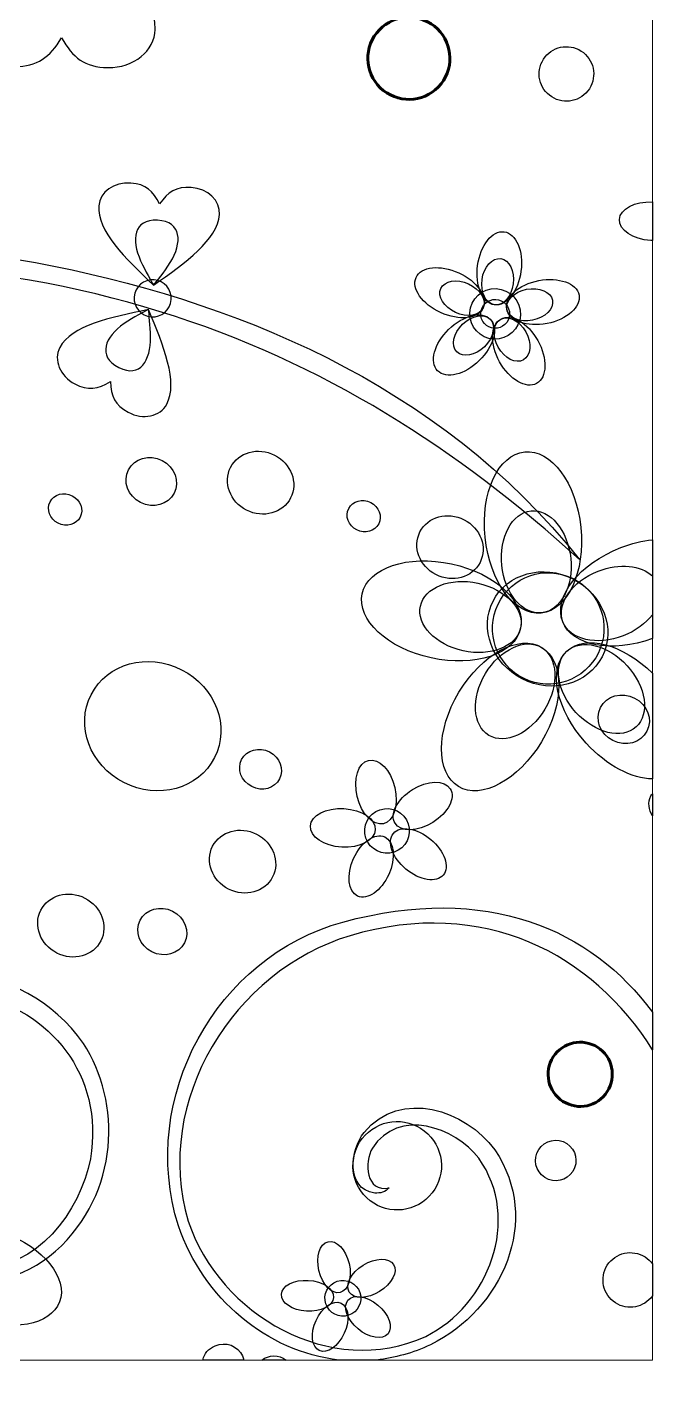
# Model space of a CAD drawing. Header units: millimetres. Extents: x -96 to 58, y -5 to 152.
# Drawn here: x 39.02 to 57.24, y -3.48 to 35.91 of the extents above; entities that cross this region are included whole.
import ezdxf

# ---------------------------------------------------------------- set-up
doc = ezdxf.new("R2010")
doc.units = ezdxf.units.MM
doc.header["$MEASUREMENT"] = 0
doc.layers.add('Capa 1', color=7, linetype='Continuous')

msp = doc.modelspace()

# ---------------------------------------------------------------- linework, layer by layer
at = {"layer": 'Capa 1', "color": 250, "lineweight": 9}
msp.add_open_spline([(-95.1806, 149.5), (-95.1806, 149.5), (57.2195, 149.5), (57.2195, 149.5), (57.2195, 149.5), (57.2195, 149.5), (57.2195, -2.9001), (57.2195, -2.9001), (57.2195, -2.9001), (57.2195, -2.9001), (-95.1806, -2.9001), (-95.1806, -2.9001), (-95.1806, -2.9001), (-95.1806, -2.9001), (-95.1806, 149.5), (-95.1806, 149.5)], degree=3, knots=[0, 0, 0, 0, 0.2, 0.2, 0.2, 0.2, 0.4, 0.4, 0.4, 0.4, 0.6, 0.6, 0.6, 0.6, 1, 1, 1, 1], dxfattribs=at)
at = {"layer": 'Capa 1'}
for points, knots in [([(57.2195, 42.4487), (48.8294, 54.3333), (37.9067, 58.4929), (29.6814, 54.7006), (29.6814, 54.7006), (17.486, 49.04), (26.0796, 29.9416), (38.0956, 37.4128), (38.0956, 37.4128), (41.5221, 39.543), (42.6433, 44.2145), (40.3228, 47.6426), (40.3228, 47.6426), (38.3702, 50.359), (34.4967, 51.257), (31.8534, 48.918), (31.8534, 48.918), (30.0645, 47.2414), (29.6565, 44.2641), (31.6845, 42.6156), (31.6845, 42.6156), (32.8994, 41.6862), (34.9947, 41.6376), (35.687, 43.2541), (35.687, 43.2541), (35.9304, 43.8787), (35.742, 45.0841), (34.8353, 44.9436), (34.8353, 44.9436), (34.6684, 44.909), (34.535, 44.8179), (34.4575, 44.6633), (34.4575, 44.6633), (35.095, 45.0143), (35.4254, 44.1353), (35.3032, 43.6439), (35.3032, 43.6439), (34.8951, 42.2258), (33.0634, 42.2859), (32.0831, 42.9999), (32.0831, 42.9999), (30.2624, 44.4141), (30.5174, 47.3559), (32.0771, 48.8106), (32.0771, 48.8106), (34.489, 50.9336), (38.3669, 50.0015), (40.1033, 47.5222), (40.1033, 47.5222), (42.2175, 44.3148), (41.0881, 39.6474), (37.9717, 37.5926), (37.9717, 37.5926), (30.8031, 33.0315), (22.9663, 40.4731), (24.7279, 47.7039), (24.7279, 47.7039), (25.4444, 50.8685), (27.8297, 53.2447), (30.7572, 54.5483), (30.7572, 54.5483), (39.4229, 57.7246), (49.5441, 53.1005), (57.2195, 41.3661), (57.2195, 41.3661), (57.2195, 41.3661), (57.2195, 42.4487), (57.2195, 42.4487)], [0, 0, 0, 0, 0.0555556, 0.0555556, 0.0555556, 0.0555556, 0.1111111, 0.1111111, 0.1111111, 0.1111111, 0.1666667, 0.1666667, 0.1666667, 0.1666667, 0.2222222, 0.2222222, 0.2222222, 0.2222222, 0.2777778, 0.2777778, 0.2777778, 0.2777778, 0.3333333, 0.3333333, 0.3333333, 0.3333333, 0.3888889, 0.3888889, 0.3888889, 0.3888889, 0.4444444, 0.4444444, 0.4444444, 0.4444444, 0.5, 0.5, 0.5, 0.5, 0.5555556, 0.5555556, 0.5555556, 0.5555556, 0.6111111, 0.6111111, 0.6111111, 0.6111111, 0.6666667, 0.6666667, 0.6666667, 0.6666667, 0.7222222, 0.7222222, 0.7222222, 0.7222222, 0.7777778, 0.7777778, 0.7777778, 0.7777778, 0.8333333, 0.8333333, 0.8333333, 0.8333333, 0.8888889, 0.8888889, 0.8888889, 0.8888889, 1, 1, 1, 1]), ([(40.0208, 35.5938), (39.6737, 35.0345), (39.33, 34.7569), (38.6497, 34.7652), (38.6497, 34.7652), (37.8989, 34.7745), (37.2957, 35.2866), (37.3028, 35.9085), (37.3028, 35.9085), (37.3173, 37.0357), (38.6915, 38.1458), (40.0661, 39.2562), (40.0661, 39.2562), (41.4124, 38.1126), (42.7592, 36.9686), (42.7449, 35.8418), (42.7449, 35.8418), (42.7376, 35.22), (42.1219, 34.7225), (41.3705, 34.7314), (41.3705, 34.7314), (40.6905, 34.7398), (40.3537, 35.026), (40.0208, 35.5938)], [0, 0, 0, 0, 0.1428571, 0.1428571, 0.1428571, 0.1428571, 0.2857143, 0.2857143, 0.2857143, 0.2857143, 0.4285714, 0.4285714, 0.4285714, 0.4285714, 0.5714286, 0.5714286, 0.5714286, 0.5714286, 0.7142857, 0.7142857, 0.7142857, 0.7142857, 1, 1, 1, 1]), ([(54.2885, 33.8774), (54.6576, 33.6401), (55.1493, 33.748), (55.3859, 34.1173), (55.3859, 34.1173), (55.6227, 34.4868), (55.515, 34.9784), (55.1458, 35.2148), (55.1458, 35.2148), (54.7765, 35.4521), (54.2844, 35.3447), (54.048, 34.975), (54.048, 34.975), (53.8114, 34.6055), (53.9189, 34.1138), (54.2885, 33.8774)], [0, 0, 0, 0, 0.2, 0.2, 0.2, 0.2, 0.4, 0.4, 0.4, 0.4, 0.6, 0.6, 0.6, 0.6, 1, 1, 1, 1]), ([(42.8747, 30.7608), (43.1214, 31.1087), (43.3542, 31.2747), (43.7938, 31.2424), (43.7938, 31.2424), (44.2786, 31.2067), (44.6484, 30.8517), (44.6192, 30.4499), (44.6192, 30.4499), (44.5658, 29.7219), (43.6329, 29.0584), (42.7011, 28.3944), (42.7011, 28.3944), (41.8756, 29.1876), (41.0503, 29.9797), (41.1039, 30.7077), (41.1039, 30.7077), (41.1331, 31.1099), (41.5506, 31.407), (42.0359, 31.3714), (42.0359, 31.3714), (42.4753, 31.3391), (42.6816, 31.141), (42.8747, 30.7608)], [0, 0, 0, 0, 0.1428571, 0.1428571, 0.1428571, 0.1428571, 0.2857143, 0.2857143, 0.2857143, 0.2857143, 0.4285714, 0.4285714, 0.4285714, 0.4285714, 0.5714286, 0.5714286, 0.5714286, 0.5714286, 0.7142857, 0.7142857, 0.7142857, 0.7142857, 1, 1, 1, 1]), ([(55.0973, 20.4067), (46.9024, 30.7625), (30.7263, 30.0616), (26.1309, 29.547), (26.1309, 29.547), (23.1851, 29.2169), (20.471, 28.4382), (18.1473, 27.8135), (18.1473, 27.8135), (2.3405, 23.5654), (-5.9219, 13.5834), (-4.5366, 3.9704), (-4.5366, 3.9704), (-4.0677, 0.7744), (-2.5122, -1.4898), (-0.4731, -2.9001), (-0.4731, -2.9001), (-0.4731, -2.9001), (0.9898, -2.9001), (0.9898, -2.9001), (0.9898, -2.9001), (0.9125, -2.8581), (0.8353, -2.816), (0.7588, -2.7714), (0.7588, -2.7714), (-2.0704, -1.1832), (-3.6683, 1.7801), (-4.0839, 4.958), (-4.0839, 4.958), (-4.7785, 16.0677), (6.1912, 25.641), (25.296, 28.4846), (25.296, 28.4846), (39.4515, 30.5916), (48.0559, 26.8015), (55.0973, 20.4067)], [0, 0, 0, 0, 0.1, 0.1, 0.1, 0.1, 0.2, 0.2, 0.2, 0.2, 0.3, 0.3, 0.3, 0.3, 0.4, 0.4, 0.4, 0.4, 0.5, 0.5, 0.5, 0.5, 0.6, 0.6, 0.6, 0.6, 0.7, 0.7, 0.7, 0.7, 0.8, 0.8, 0.8, 0.8, 1, 1, 1, 1]), ([(56.2611, 30.3128), (56.2426, 30.0029), (56.6512, 29.7267), (57.1732, 29.6961), (57.1732, 29.6961), (57.1732, 29.6961), (57.2195, 29.6941), (57.2195, 29.6941), (57.2195, 29.6941), (57.2195, 29.6941), (57.2195, 30.8192), (57.2195, 30.8192), (57.2195, 30.8192), (56.7067, 30.8438), (56.2789, 30.6189), (56.2611, 30.3128)], [0, 0, 0, 0, 0.2, 0.2, 0.2, 0.2, 0.4, 0.4, 0.4, 0.4, 0.6, 0.6, 0.6, 0.6, 1, 1, 1, 1]), ([(42.8146, 30.2882), (43.534, 30.2501), (43.5353, 29.6242), (43.1871, 29.0587), (43.1871, 29.0587), (43.0049, 28.7625), (42.7912, 28.5032), (42.7011, 28.3944), (42.7011, 28.3944), (42.6316, 28.5189), (42.4636, 28.7966), (42.3236, 29.1065), (42.3236, 29.1065), (42.0478, 29.7191), (42.111, 30.3251), (42.8146, 30.2882)], [0, 0, 0, 0, 0.2, 0.2, 0.2, 0.2, 0.4, 0.4, 0.4, 0.4, 0.6, 0.6, 0.6, 0.6, 1, 1, 1, 1]), ([(52.9078, 29.9495), (52.5592, 29.9963), (52.2123, 29.559), (52.133, 28.9719), (52.133, 28.9719), (52.0538, 28.3853), (52.2721, 27.8712), (52.6204, 27.8243), (52.6204, 27.8243), (52.9691, 27.7772), (53.3156, 28.2147), (53.3952, 28.8014), (53.3952, 28.8014), (53.4745, 29.3881), (53.2558, 29.9024), (52.9078, 29.9495)], [0, 0, 0, 0, 0.2, 0.2, 0.2, 0.2, 0.4, 0.4, 0.4, 0.4, 0.6, 0.6, 0.6, 0.6, 1, 1, 1, 1]), ([(52.8056, 29.1688), (52.5553, 29.203), (52.3113, 28.9296), (52.2615, 28.5587), (52.2615, 28.5587), (52.2113, 28.1878), (52.3737, 27.859), (52.6245, 27.8252), (52.6245, 27.8252), (52.8752, 27.7918), (53.119, 28.065), (53.1693, 28.4359), (53.1693, 28.4359), (53.2195, 28.8073), (53.0566, 29.1348), (52.8056, 29.1688)], [0, 0, 0, 0, 0.2, 0.2, 0.2, 0.2, 0.4, 0.4, 0.4, 0.4, 0.6, 0.6, 0.6, 0.6, 1, 1, 1, 1]), ([(50.3429, 28.6199), (50.1978, 28.3001), (50.5172, 27.8421), (51.0564, 27.5973), (51.0564, 27.5973), (51.5953, 27.353), (52.1505, 27.4145), (52.2956, 27.7342), (52.2956, 27.7342), (52.4411, 28.0544), (52.1216, 28.5124), (51.5824, 28.7567), (51.5824, 28.7567), (51.0431, 29.0015), (50.4882, 28.9405), (50.3429, 28.6199)], [0, 0, 0, 0, 0.2, 0.2, 0.2, 0.2, 0.4, 0.4, 0.4, 0.4, 0.6, 0.6, 0.6, 0.6, 1, 1, 1, 1]), ([(42.7144, 28.552), (43.0117, 28.5299), (43.2346, 28.2713), (43.2131, 27.9746), (43.2131, 27.9746), (43.1909, 27.6773), (42.9321, 27.454), (42.635, 27.4757), (42.635, 27.4757), (42.3382, 27.4979), (42.1153, 27.7562), (42.1367, 28.053), (42.1367, 28.053), (42.1588, 28.3505), (42.4175, 28.5733), (42.7144, 28.552)], [0, 0, 0, 0, 0.2, 0.2, 0.2, 0.2, 0.4, 0.4, 0.4, 0.4, 0.6, 0.6, 0.6, 0.6, 1, 1, 1, 1]), ([(51.0612, 28.2987), (50.9566, 28.068), (51.1482, 27.7559), (51.4891, 27.6014), (51.4891, 27.6014), (51.83, 27.4466), (52.1912, 27.5083), (52.2956, 27.7382), (52.2956, 27.7382), (52.4002, 27.969), (52.2083, 28.2811), (51.8677, 28.4359), (51.8677, 28.4359), (51.5267, 28.5906), (51.1654, 28.5289), (51.0612, 28.2987)], [0, 0, 0, 0, 0.2, 0.2, 0.2, 0.2, 0.4, 0.4, 0.4, 0.4, 0.6, 0.6, 0.6, 0.6, 1, 1, 1, 1]), ([(55.0842, 28.1089), (55.0175, 28.4541), (54.4916, 28.6426), (53.9103, 28.5298), (53.9103, 28.5298), (53.3292, 28.417), (52.9121, 28.0461), (52.9791, 27.7007), (52.9791, 27.7007), (53.0457, 27.3558), (53.5712, 27.167), (54.1527, 27.2797), (54.1527, 27.2797), (54.7341, 27.3925), (55.151, 27.764), (55.0842, 28.1089)], [0, 0, 0, 0, 0.2, 0.2, 0.2, 0.2, 0.4, 0.4, 0.4, 0.4, 0.6, 0.6, 0.6, 0.6, 1, 1, 1, 1]), ([(52.6748, 28.296), (52.2685, 28.3144), (51.9241, 27.9992), (51.9058, 27.5928), (51.9058, 27.5928), (51.8878, 27.1861), (52.2028, 26.8418), (52.6095, 26.8235), (52.6095, 26.8235), (53.0161, 26.8055), (53.3603, 27.1203), (53.3783, 27.527), (53.3783, 27.527), (53.3964, 27.9335), (53.0812, 28.2777), (52.6748, 28.296)], [0, 0, 0, 0, 0.2, 0.2, 0.2, 0.2, 0.4, 0.4, 0.4, 0.4, 0.6, 0.6, 0.6, 0.6, 1, 1, 1, 1]), ([(52.6608, 27.9799), (52.429, 27.9901), (52.2324, 27.8103), (52.2221, 27.5788), (52.2221, 27.5788), (52.2119, 27.3465), (52.3911, 27.1503), (52.6233, 27.14), (52.6233, 27.14), (52.8554, 27.1296), (53.0518, 27.3088), (53.0621, 27.5413), (53.0621, 27.5413), (53.0724, 27.7731), (52.8929, 27.9691), (52.6608, 27.9799)], [0, 0, 0, 0, 0.2, 0.2, 0.2, 0.2, 0.4, 0.4, 0.4, 0.4, 0.6, 0.6, 0.6, 0.6, 1, 1, 1, 1]), ([(54.3125, 27.9552), (54.264, 28.2038), (53.9269, 28.3475), (53.5597, 28.276), (53.5597, 28.276), (53.1924, 28.2046), (52.9336, 27.9457), (52.9813, 27.6975), (52.9813, 27.6975), (53.0291, 27.449), (53.3665, 27.3054), (53.7337, 27.3767), (53.7337, 27.3767), (54.102, 27.4481), (54.3605, 27.707), (54.3125, 27.9552)], [0, 0, 0, 0, 0.2, 0.2, 0.2, 0.2, 0.4, 0.4, 0.4, 0.4, 0.6, 0.6, 0.6, 0.6, 1, 1, 1, 1]), ([(41.4414, 25.5921), (41.0756, 25.3728), (40.7954, 25.3149), (40.4061, 25.5213), (40.4061, 25.5213), (39.9765, 25.7492), (39.7805, 26.2228), (39.9693, 26.5791), (39.9693, 26.5791), (40.3118, 27.2239), (41.4321, 27.456), (42.5526, 27.6881), (42.5526, 27.6881), (42.9891, 26.6303), (43.4261, 25.5725), (43.0838, 24.9277), (43.0838, 24.9277), (42.8952, 24.5717), (42.3929, 24.4675), (41.963, 24.6959), (41.963, 24.6959), (41.5738, 24.9017), (41.4647, 25.1661), (41.4414, 25.5921)], [0, 0, 0, 0, 0.1428571, 0.1428571, 0.1428571, 0.1428571, 0.2857143, 0.2857143, 0.2857143, 0.2857143, 0.4285714, 0.4285714, 0.4285714, 0.4285714, 0.5714286, 0.5714286, 0.5714286, 0.5714286, 0.7142857, 0.7142857, 0.7142857, 0.7142857, 1, 1, 1, 1]), ([(41.6866, 26.0008), (41.0438, 26.3246), (41.2939, 26.8982), (41.8405, 27.2762), (41.8405, 27.2762), (42.1272, 27.4744), (42.4263, 27.6248), (42.5526, 27.6881), (42.5526, 27.6881), (42.5661, 27.5465), (42.6087, 27.2245), (42.6115, 26.8847), (42.6115, 26.8847), (42.6179, 26.2131), (42.3156, 25.6839), (41.6866, 26.0008)], [0, 0, 0, 0, 0.2, 0.2, 0.2, 0.2, 0.4, 0.4, 0.4, 0.4, 0.6, 0.6, 0.6, 0.6, 1, 1, 1, 1]), ([(50.9692, 25.9034), (51.215, 25.6524), (51.7573, 25.7843), (52.1805, 26.1987), (52.1805, 26.1987), (52.6036, 26.6127), (52.7472, 27.1524), (52.5014, 27.4034), (52.5014, 27.4034), (52.2556, 27.6544), (51.7129, 27.5227), (51.2899, 27.1082), (51.2899, 27.1082), (50.867, 26.6941), (50.7233, 26.1543), (50.9692, 25.9034)], [0, 0, 0, 0, 0.2, 0.2, 0.2, 0.2, 0.4, 0.4, 0.4, 0.4, 0.6, 0.6, 0.6, 0.6, 1, 1, 1, 1]), ([(51.5285, 26.4567), (51.7056, 26.2761), (52.0657, 26.3416), (52.3334, 26.6034), (52.3334, 26.6034), (52.601, 26.8651), (52.6745, 27.2239), (52.4977, 27.4047), (52.4977, 27.4047), (52.3206, 27.5858), (51.9599, 27.5201), (51.6929, 27.2582), (51.6929, 27.2582), (51.4249, 26.9963), (51.3517, 26.6374), (51.5285, 26.4567)], [0, 0, 0, 0, 0.2, 0.2, 0.2, 0.2, 0.4, 0.4, 0.4, 0.4, 0.6, 0.6, 0.6, 0.6, 1, 1, 1, 1]), ([(53.8509, 25.5357), (54.158, 25.7063), (54.1733, 26.2646), (53.8854, 26.7823), (53.8854, 26.7823), (53.5977, 27.2992), (53.1147, 27.5805), (52.8076, 27.409), (52.8076, 27.409), (52.5003, 27.2382), (52.4848, 26.6801), (52.7727, 26.1627), (52.7727, 26.1627), (53.0607, 25.6456), (53.5434, 25.3642), (53.8509, 25.5357)], [0, 0, 0, 0, 0.2, 0.2, 0.2, 0.2, 0.4, 0.4, 0.4, 0.4, 0.6, 0.6, 0.6, 0.6, 1, 1, 1, 1]), ([(53.4648, 26.2211), (53.6855, 26.3439), (53.7172, 26.709), (53.5351, 27.0364), (53.5351, 27.0364), (53.3529, 27.3633), (53.0265, 27.5289), (52.8053, 27.4059), (52.8053, 27.4059), (52.5844, 27.2832), (52.5523, 26.9179), (52.7346, 26.5908), (52.7346, 26.5908), (52.9167, 26.2638), (53.2435, 26.0979), (53.4648, 26.2211)], [0, 0, 0, 0, 0.2, 0.2, 0.2, 0.2, 0.4, 0.4, 0.4, 0.4, 0.6, 0.6, 0.6, 0.6, 1, 1, 1, 1]), ([(45.4073, 21.8458), (45.8897, 21.5995), (46.4634, 21.7584), (46.689, 22.2003), (46.689, 22.2003), (46.9144, 22.6422), (46.7058, 23.2003), (46.2231, 23.4461), (46.2231, 23.4461), (45.7408, 23.6922), (45.167, 23.5334), (44.9417, 23.0915), (44.9417, 23.0915), (44.7163, 22.6497), (44.9245, 22.0918), (45.4073, 21.8458)], [0, 0, 0, 0, 0.2, 0.2, 0.2, 0.2, 0.4, 0.4, 0.4, 0.4, 0.6, 0.6, 0.6, 0.6, 1, 1, 1, 1]), ([(42.322, 22.0694), (42.6907, 21.8816), (43.129, 22.0027), (43.3013, 22.3399), (43.3013, 22.3399), (43.4737, 22.6776), (43.3141, 23.1038), (42.9455, 23.2919), (42.9455, 23.2919), (42.577, 23.4798), (42.1387, 23.3585), (41.9667, 23.021), (41.9667, 23.021), (41.7948, 22.6832), (41.9535, 22.2575), (42.322, 22.0694)], [0, 0, 0, 0, 0.2, 0.2, 0.2, 0.2, 0.4, 0.4, 0.4, 0.4, 0.6, 0.6, 0.6, 0.6, 1, 1, 1, 1]), ([(53.5028, 23.5459), (52.7328, 23.467), (52.2163, 22.3513), (52.3494, 21.0549), (52.3494, 21.0549), (52.4826, 19.7585), (53.2149, 18.7707), (53.9841, 18.85), (53.9841, 18.85), (54.7548, 18.9291), (55.2703, 20.0446), (55.1375, 21.3411), (55.1375, 21.3411), (55.0046, 22.6377), (54.2724, 23.625), (53.5028, 23.5459)], [0, 0, 0, 0, 0.2, 0.2, 0.2, 0.2, 0.4, 0.4, 0.4, 0.4, 0.6, 0.6, 0.6, 0.6, 1, 1, 1, 1]), ([(39.9208, 21.466), (40.1621, 21.3431), (40.449, 21.4227), (40.5618, 21.6436), (40.5618, 21.6436), (40.6746, 21.8646), (40.5701, 22.1436), (40.3288, 22.2664), (40.3288, 22.2664), (40.0876, 22.3896), (39.8005, 22.3101), (39.6877, 22.0889), (39.6877, 22.0889), (39.5754, 21.8682), (39.6795, 21.5892), (39.9208, 21.466)], [0, 0, 0, 0, 0.2, 0.2, 0.2, 0.2, 0.4, 0.4, 0.4, 0.4, 0.6, 0.6, 0.6, 0.6, 1, 1, 1, 1]), ([(48.6126, 21.2704), (48.8538, 21.1474), (49.1411, 21.2266), (49.2533, 21.4478), (49.2533, 21.4478), (49.3665, 21.6689), (49.2619, 21.9478), (49.0206, 22.0709), (49.0206, 22.0709), (48.7795, 22.1937), (48.492, 22.1144), (48.3796, 21.8935), (48.3796, 21.8935), (48.2668, 21.6726), (48.3712, 21.3935), (48.6126, 21.2704)], [0, 0, 0, 0, 0.2, 0.2, 0.2, 0.2, 0.4, 0.4, 0.4, 0.4, 0.6, 0.6, 0.6, 0.6, 1, 1, 1, 1]), ([(50.9207, 19.9675), (51.4036, 19.7215), (51.9773, 19.8801), (52.2028, 20.322), (52.2028, 20.322), (52.4282, 20.764), (52.2195, 21.3219), (51.7369, 21.5681), (51.7369, 21.5681), (51.2547, 21.8139), (50.6803, 21.6554), (50.455, 21.2135), (50.455, 21.2135), (50.2299, 20.7716), (50.4384, 20.2135), (50.9207, 19.9675)], [0, 0, 0, 0, 0.2, 0.2, 0.2, 0.2, 0.4, 0.4, 0.4, 0.4, 0.6, 0.6, 0.6, 0.6, 1, 1, 1, 1]), ([(53.6875, 21.8237), (53.1336, 21.7667), (52.7526, 21.0558), (52.8368, 20.2364), (52.8368, 20.2364), (52.9211, 19.4164), (53.4381, 18.7979), (53.9922, 18.8543), (53.9922, 18.8543), (54.5463, 18.9113), (54.9275, 19.6222), (54.843, 20.4422), (54.843, 20.4422), (54.7589, 21.2619), (54.2417, 21.8806), (53.6875, 21.8237)], [0, 0, 0, 0, 0.2, 0.2, 0.2, 0.2, 0.4, 0.4, 0.4, 0.4, 0.6, 0.6, 0.6, 0.6, 1, 1, 1, 1]), ([(57.2195, 20.985), (56.9253, 20.9502), (56.6153, 20.8743), (56.3052, 20.7544), (56.3052, 20.7544), (55.0897, 20.2843), (54.3296, 19.3174), (54.6089, 18.5956), (54.6089, 18.5956), (54.8809, 17.8933), (56.037, 17.6813), (57.2195, 18.1038), (57.2195, 18.1038), (57.2195, 18.1038), (57.2195, 20.985), (57.2195, 20.985)], [0, 0, 0, 0, 0.2, 0.2, 0.2, 0.2, 0.4, 0.4, 0.4, 0.4, 0.6, 0.6, 0.6, 0.6, 1, 1, 1, 1]), ([(48.772, 19.4124), (48.6078, 18.6561), (49.5068, 17.818), (50.7804, 17.5413), (50.7804, 17.5413), (52.0541, 17.2643), (53.2203, 17.6529), (53.3849, 18.4087), (53.3849, 18.4087), (53.5496, 19.1649), (52.6499, 20.0028), (51.3763, 20.2799), (51.3763, 20.2799), (50.1029, 20.5569), (48.9365, 20.168), (48.772, 19.4124)], [0, 0, 0, 0, 0.2, 0.2, 0.2, 0.2, 0.4, 0.4, 0.4, 0.4, 0.6, 0.6, 0.6, 0.6, 1, 1, 1, 1]), ([(53.4287, 16.9356), (54.3047, 16.4887), (55.347, 16.7771), (55.7568, 17.5793), (55.7568, 17.5793), (56.1657, 18.3825), (55.7872, 19.3955), (54.9112, 19.8426), (54.9112, 19.8426), (54.0348, 20.289), (52.9922, 20.0009), (52.5829, 19.1984), (52.5829, 19.1984), (52.1738, 18.3957), (52.552, 17.3824), (53.4287, 16.9356)], [0, 0, 0, 0, 0.2, 0.2, 0.2, 0.2, 0.4, 0.4, 0.4, 0.4, 0.6, 0.6, 0.6, 0.6, 1, 1, 1, 1]), ([(53.4829, 16.9408), (54.2893, 16.5511), (55.2591, 16.8888), (55.6493, 17.6955), (55.6493, 17.6955), (56.0391, 18.502), (55.701, 19.4719), (54.8945, 19.8617), (54.8945, 19.8617), (54.0883, 20.2515), (53.1181, 19.9138), (52.7283, 19.1073), (52.7283, 19.1073), (52.3383, 18.3011), (52.6762, 17.3306), (53.4829, 16.9408)], [0, 0, 0, 0, 0.2, 0.2, 0.2, 0.2, 0.4, 0.4, 0.4, 0.4, 0.6, 0.6, 0.6, 0.6, 1, 1, 1, 1]), ([(57.2195, 19.93), (56.8925, 20.2375), (56.2624, 20.3078), (55.6433, 20.0687), (55.6433, 20.0687), (54.8754, 19.7714), (54.4148, 19.1087), (54.6156, 18.5893), (54.6156, 18.5893), (54.8168, 18.0699), (55.6029, 17.8895), (56.3716, 18.1869), (56.3716, 18.1869), (56.7362, 18.3279), (57.0314, 18.5512), (57.2195, 18.8025), (57.2195, 18.8025), (57.2195, 18.8025), (57.2195, 19.93), (57.2195, 19.93)], [0, 0, 0, 0, 0.1666667, 0.1666667, 0.1666667, 0.1666667, 0.3333333, 0.3333333, 0.3333333, 0.3333333, 0.5, 0.5, 0.5, 0.5, 0.6666667, 0.6666667, 0.6666667, 0.6666667, 1, 1, 1, 1]), ([(50.4666, 19.0522), (50.3481, 18.5078), (50.9052, 17.9245), (51.71, 17.7493), (51.71, 17.7493), (52.5161, 17.5744), (53.2646, 17.8738), (53.3828, 18.4178), (53.3828, 18.4178), (53.5014, 18.962), (52.9444, 19.5455), (52.1388, 19.7206), (52.1388, 19.7206), (51.3342, 19.8958), (50.5847, 19.5961), (50.4666, 19.0522)], [0, 0, 0, 0, 0.2, 0.2, 0.2, 0.2, 0.4, 0.4, 0.4, 0.4, 0.6, 0.6, 0.6, 0.6, 1, 1, 1, 1]), ([(51.5759, 13.7985), (52.2399, 13.4012), (53.3213, 13.985), (53.9916, 15.1028), (53.9916, 15.1028), (54.6617, 16.2211), (54.6664, 17.45), (54.0025, 17.8478), (54.0025, 17.8478), (53.3391, 18.2456), (52.2573, 17.6615), (51.5873, 16.5439), (51.5873, 16.5439), (50.9176, 15.4257), (50.9124, 14.1962), (51.5759, 13.7985)], [0, 0, 0, 0, 0.2, 0.2, 0.2, 0.2, 0.4, 0.4, 0.4, 0.4, 0.6, 0.6, 0.6, 0.6, 1, 1, 1, 1]), ([(52.4593, 15.2886), (52.9371, 15.0025), (53.6682, 15.3439), (54.0915, 16.0505), (54.0915, 16.0505), (54.5151, 16.7572), (54.4712, 17.5628), (53.9936, 17.8492), (53.9936, 17.8492), (53.516, 18.1354), (52.785, 17.794), (52.3611, 17.0874), (52.3611, 17.0874), (51.9376, 16.3804), (51.9816, 15.5748), (52.4593, 15.2886)], [0, 0, 0, 0, 0.2, 0.2, 0.2, 0.2, 0.4, 0.4, 0.4, 0.4, 0.6, 0.6, 0.6, 0.6, 1, 1, 1, 1]), ([(57.2195, 17.0976), (56.3604, 17.9467), (55.2787, 18.2409), (54.7377, 17.7476), (54.7377, 17.7476), (54.1656, 17.2263), (54.4143, 16.0224), (55.2924, 15.0593), (55.2924, 15.0593), (55.8918, 14.4019), (56.6295, 14.0264), (57.2195, 14.02), (57.2195, 14.02), (57.2195, 14.02), (57.2195, 17.0976), (57.2195, 17.0976)], [0, 0, 0, 0, 0.2, 0.2, 0.2, 0.2, 0.4, 0.4, 0.4, 0.4, 0.6, 0.6, 0.6, 0.6, 1, 1, 1, 1]), ([(56.7455, 15.534), (57.1564, 15.9087), (57.0404, 16.7069), (56.4846, 17.3157), (56.4846, 17.3157), (55.9295, 17.9248), (55.1458, 18.1143), (54.734, 17.7393), (54.734, 17.7393), (54.3229, 17.3639), (54.4392, 16.5659), (54.9944, 15.9568), (54.9944, 15.9568), (55.5495, 15.3482), (56.3333, 15.1584), (56.7455, 15.534)], [0, 0, 0, 0, 0.2, 0.2, 0.2, 0.2, 0.4, 0.4, 0.4, 0.4, 0.6, 0.6, 0.6, 0.6, 1, 1, 1, 1]), ([(41.838, 13.9113), (42.8297, 13.4054), (44.0093, 13.7317), (44.4723, 14.6401), (44.4723, 14.6401), (44.9359, 15.5486), (44.5073, 16.6949), (43.5156, 17.2009), (43.5156, 17.2009), (42.5239, 17.7064), (41.3439, 17.3801), (40.8809, 16.4718), (40.8809, 16.4718), (40.4179, 15.5634), (40.8462, 14.4171), (41.838, 13.9113)], [0, 0, 0, 0, 0.2, 0.2, 0.2, 0.2, 0.4, 0.4, 0.4, 0.4, 0.6, 0.6, 0.6, 0.6, 1, 1, 1, 1]), ([(56.07, 15.1352), (56.4433, 14.9445), (56.8873, 15.0676), (57.0616, 15.4093), (57.0616, 15.4093), (57.236, 15.752), (57.0745, 16.1833), (56.7016, 16.3733), (56.7016, 16.3733), (56.3286, 16.5637), (55.8842, 16.4411), (55.71, 16.0988), (55.71, 16.0988), (55.5357, 15.7571), (55.6971, 15.3255), (56.07, 15.1352)], [0, 0, 0, 0, 0.2, 0.2, 0.2, 0.2, 0.4, 0.4, 0.4, 0.4, 0.6, 0.6, 0.6, 0.6, 1, 1, 1, 1]), ([(45.5574, 13.7953), (45.8626, 13.6398), (46.2253, 13.74), (46.3676, 14.0193), (46.3676, 14.0193), (46.5105, 14.2984), (46.3784, 14.6515), (46.0734, 14.8066), (46.0734, 14.8066), (45.7686, 14.9624), (45.406, 14.8619), (45.2632, 14.5828), (45.2632, 14.5828), (45.1213, 14.3036), (45.2529, 13.9506), (45.5574, 13.7953)], [0, 0, 0, 0, 0.2, 0.2, 0.2, 0.2, 0.4, 0.4, 0.4, 0.4, 0.6, 0.6, 0.6, 0.6, 1, 1, 1, 1]), ([(48.9568, 14.5595), (48.6548, 14.4881), (48.5078, 14.017), (48.6286, 13.5084), (48.6286, 13.5084), (48.7491, 12.9993), (49.0919, 12.645), (49.3938, 12.7166), (49.3938, 12.7166), (49.6962, 12.7881), (49.8429, 13.2591), (49.7227, 13.768), (49.7227, 13.768), (49.602, 14.2767), (49.2591, 14.6312), (48.9568, 14.5595)], [0, 0, 0, 0, 0.2, 0.2, 0.2, 0.2, 0.4, 0.4, 0.4, 0.4, 0.6, 0.6, 0.6, 0.6, 1, 1, 1, 1]), ([(51.3347, 13.7324), (51.1699, 13.9956), (50.6774, 13.9844), (50.2336, 13.707), (50.2336, 13.707), (49.7903, 13.4301), (49.5635, 12.9916), (49.7284, 12.7286), (49.7284, 12.7286), (49.8928, 12.4652), (50.3861, 12.4761), (50.8297, 12.7535), (50.8297, 12.7535), (51.2731, 13.0305), (51.4991, 13.4687), (51.3347, 13.7324)], [0, 0, 0, 0, 0.2, 0.2, 0.2, 0.2, 0.4, 0.4, 0.4, 0.4, 0.6, 0.6, 0.6, 0.6, 1, 1, 1, 1]), ([(57.2195, 13.5904), (57.2046, 13.5694), (57.191, 13.5471), (57.179, 13.5236), (57.179, 13.5236), (57.0845, 13.3378), (57.1071, 13.1205), (57.2195, 12.9463), (57.2195, 12.9463), (57.2195, 12.9463), (57.2195, 13.5904), (57.2195, 13.5904)], [0, 0, 0, 0, 0.25, 0.25, 0.25, 0.25, 0.5, 0.5, 0.5, 0.5, 1, 1, 1, 1]), ([(47.2638, 12.6511), (47.2454, 12.341), (47.6541, 12.0649), (48.1758, 12.034), (48.1758, 12.034), (48.6982, 12.0032), (49.1366, 12.2297), (49.1543, 12.5394), (49.1543, 12.5394), (49.1726, 12.8494), (48.7642, 13.1258), (48.2425, 13.1564), (48.2425, 13.1564), (47.7203, 13.1874), (47.2817, 12.9612), (47.2638, 12.6511)], [0, 0, 0, 0, 0.2, 0.2, 0.2, 0.2, 0.4, 0.4, 0.4, 0.4, 0.6, 0.6, 0.6, 0.6, 1, 1, 1, 1]), ([(49.2891, 13.1228), (48.9486, 13.0091), (48.7642, 12.6404), (48.8784, 12.2992), (48.8784, 12.2992), (48.9918, 11.9587), (49.3606, 11.7741), (49.7018, 11.8883), (49.7018, 11.8883), (50.0425, 12.0023), (50.2267, 12.3706), (50.1128, 12.7119), (50.1128, 12.7119), (49.9989, 13.0528), (49.6302, 13.2366), (49.2891, 13.1228)], [0, 0, 0, 0, 0.2, 0.2, 0.2, 0.2, 0.4, 0.4, 0.4, 0.4, 0.6, 0.6, 0.6, 0.6, 1, 1, 1, 1]), ([(44.8833, 10.8114), (45.3655, 10.5655), (45.9394, 10.7243), (46.165, 11.1659), (46.165, 11.1659), (46.3902, 11.6079), (46.1819, 12.1656), (45.6987, 12.412), (45.6987, 12.412), (45.2169, 12.6579), (44.643, 12.499), (44.4177, 12.0572), (44.4177, 12.0572), (44.192, 11.6153), (44.4002, 11.0572), (44.8833, 10.8114)], [0, 0, 0, 0, 0.2, 0.2, 0.2, 0.2, 0.4, 0.4, 0.4, 0.4, 0.6, 0.6, 0.6, 0.6, 1, 1, 1, 1]), ([(51.1329, 11.2198), (51.3326, 11.4579), (51.1686, 11.9232), (50.767, 12.258), (50.767, 12.258), (50.3656, 12.5932), (49.879, 12.6722), (49.6795, 12.4338), (49.6795, 12.4338), (49.4807, 12.1955), (49.6445, 11.7303), (50.0461, 11.3948), (50.0461, 11.3948), (50.4475, 11.0597), (50.9342, 10.9816), (51.1329, 11.2198)], [0, 0, 0, 0, 0.2, 0.2, 0.2, 0.2, 0.4, 0.4, 0.4, 0.4, 0.6, 0.6, 0.6, 0.6, 1, 1, 1, 1]), ([(48.6409, 10.6094), (48.9235, 10.4803), (49.3288, 10.7612), (49.5463, 11.2366), (49.5463, 11.2366), (49.7637, 11.7121), (49.7115, 12.2028), (49.4288, 12.3319), (49.4288, 12.3319), (49.1466, 12.4614), (48.7413, 12.1802), (48.5238, 11.7048), (48.5238, 11.7048), (48.3063, 11.2293), (48.3584, 10.7386), (48.6409, 10.6094)], [0, 0, 0, 0, 0.2, 0.2, 0.2, 0.2, 0.4, 0.4, 0.4, 0.4, 0.6, 0.6, 0.6, 0.6, 1, 1, 1, 1]), ([(39.883, 8.9502), (40.3652, 8.7041), (40.9393, 8.8626), (41.1645, 9.3044), (41.1645, 9.3044), (41.3902, 9.747), (41.1817, 10.3044), (40.6991, 10.5506), (40.6991, 10.5506), (40.217, 10.7968), (39.6428, 10.6376), (39.417, 10.1957), (39.417, 10.1957), (39.1918, 9.7542), (39.4001, 9.196), (39.883, 8.9502)], [0, 0, 0, 0, 0.2, 0.2, 0.2, 0.2, 0.4, 0.4, 0.4, 0.4, 0.6, 0.6, 0.6, 0.6, 1, 1, 1, 1]), ([(49.558, 2.113), (48.8836, 1.9686), (48.824, 2.8556), (49.069, 3.2689), (49.069, 3.2689), (49.8258, 4.4445), (51.4713, 3.8905), (52.1659, 2.9755), (52.1659, 2.9755), (53.4334, 1.1963), (52.439, -1.3175), (50.627, -2.2115), (50.627, -2.2115), (47.8597, -3.4803), (44.6095, -1.5793), (43.7091, 1.1444), (43.7091, 1.1444), (42.6657, 4.6303), (45.0339, 8.439), (48.4219, 9.4539), (48.4219, 9.4539), (52.3191, 10.6168), (55.4957, 8.9011), (57.2195, 6.1363), (57.2195, 6.1363), (57.2195, 6.1363), (57.2195, 7.2276), (57.2195, 7.2276), (57.2195, 7.2276), (55.4608, 9.6301), (52.4097, 10.999), (48.2118, 9.8505), (48.2118, 9.8505), (44.5243, 8.8418), (42.2523, 4.7531), (43.4235, 1.0087), (43.4235, 1.0087), (44.1523, -1.109), (45.9987, -2.6642), (48.0906, -2.9001), (48.0906, -2.9001), (48.0906, -2.9001), (49.1961, -2.9001), (49.1961, -2.9001), (49.1961, -2.9001), (49.7164, -2.8411), (50.2423, -2.697), (50.7613, -2.4574), (50.7613, -2.4574), (52.8416, -1.4242), (54.0233, 1.1668), (52.6331, 3.2156), (52.6331, 3.2156), (51.784, 4.3902), (49.8955, 5.0055), (48.8266, 3.7268), (48.8266, 3.7268), (48.436, 3.2268), (48.2779, 2.082), (49.1388, 1.9624), (49.1388, 1.9624), (49.2994, 1.9479), (49.4453, 1.9944), (49.558, 2.113)], [0, 0, 0, 0, 0.0588235, 0.0588235, 0.0588235, 0.0588235, 0.1176471, 0.1176471, 0.1176471, 0.1176471, 0.1764706, 0.1764706, 0.1764706, 0.1764706, 0.2352941, 0.2352941, 0.2352941, 0.2352941, 0.2941176, 0.2941176, 0.2941176, 0.2941176, 0.3529412, 0.3529412, 0.3529412, 0.3529412, 0.4117647, 0.4117647, 0.4117647, 0.4117647, 0.4705882, 0.4705882, 0.4705882, 0.4705882, 0.5294118, 0.5294118, 0.5294118, 0.5294118, 0.5882353, 0.5882353, 0.5882353, 0.5882353, 0.6470588, 0.6470588, 0.6470588, 0.6470588, 0.7058824, 0.7058824, 0.7058824, 0.7058824, 0.7647059, 0.7647059, 0.7647059, 0.7647059, 0.8235294, 0.8235294, 0.8235294, 0.8235294, 0.8823529, 0.8823529, 0.8823529, 0.8823529, 1, 1, 1, 1]), ([(42.652, 8.9849), (43.0083, 8.8032), (43.4329, 8.9201), (43.5995, 9.2473), (43.5995, 9.2473), (43.7662, 9.5741), (43.6118, 9.9865), (43.2554, 10.1685), (43.2554, 10.1685), (42.8986, 10.3503), (42.4741, 10.2326), (42.3076, 9.9061), (42.3076, 9.9061), (42.1412, 9.5793), (42.295, 9.1669), (42.652, 8.9849)], [0, 0, 0, 0, 0.2, 0.2, 0.2, 0.2, 0.4, 0.4, 0.4, 0.4, 0.6, 0.6, 0.6, 0.6, 1, 1, 1, 1]), ([(36.8351, 1.4765), (36.2111, 0.6757), (36.913, -0.0622), (37.6237, -0.1609), (37.6237, -0.1609), (39.2647, -0.3223), (40.571, 1.4329), (40.8643, 2.9615), (40.8643, 2.9615), (41.2669, 5.4336), (39.6657, 7.2593), (37.5269, 7.7681), (37.5269, 7.7681), (34.2097, 8.4495), (30.748, 6.1941), (28.9734, 2.9466), (28.9734, 2.9466), (27.9732, 1.0105), (27.6353, -1.0049), (27.895, -2.9001), (27.895, -2.9001), (27.895, -2.9001), (27.6996, -2.9001), (27.6996, -2.9001), (27.6996, -2.9001), (27.568, -2.3307), (27.4751, -1.6862), (27.4806, -1.0129), (27.4806, -1.0129), (27.4943, 0.8011), (29.0002, 5.221), (32.4192, 7.2445), (32.4192, 7.2445), (35.3536, 8.9809), (38.897, 8.8434), (40.6568, 6.3191), (40.6568, 6.3191), (41.7658, 4.611), (41.7326, 1.9778), (39.8492, 0.2652), (39.8492, 0.2652), (38.9328, -0.5247), (37.5902, -0.9545), (36.7504, -0.219), (36.7504, -0.219), (36.3213, 0.1938), (36.1912, 0.9953), (36.8351, 1.4765)], [0, 0, 0, 0, 0.0769231, 0.0769231, 0.0769231, 0.0769231, 0.1538462, 0.1538462, 0.1538462, 0.1538462, 0.2307692, 0.2307692, 0.2307692, 0.2307692, 0.3076923, 0.3076923, 0.3076923, 0.3076923, 0.3846154, 0.3846154, 0.3846154, 0.3846154, 0.4615385, 0.4615385, 0.4615385, 0.4615385, 0.5384615, 0.5384615, 0.5384615, 0.5384615, 0.6153846, 0.6153846, 0.6153846, 0.6153846, 0.6923077, 0.6923077, 0.6923077, 0.6923077, 0.7692308, 0.7692308, 0.7692308, 0.7692308, 0.8461538, 0.8461538, 0.8461538, 0.8461538, 1, 1, 1, 1]), ([(50.6803, 3.6891), (50.1655, 4.1803), (49.35, 4.1604), (48.8595, 3.6452), (48.8595, 3.6452), (48.3681, 3.1301), (48.3881, 2.3144), (48.9033, 1.8238), (48.9033, 1.8238), (49.4183, 1.3333), (50.2338, 1.3528), (50.7244, 1.8682), (50.7244, 1.8682), (51.2152, 2.3831), (51.1954, 3.1984), (50.6803, 3.6891)], [0, 0, 0, 0, 0.2, 0.2, 0.2, 0.2, 0.4, 0.4, 0.4, 0.4, 0.6, 0.6, 0.6, 0.6, 1, 1, 1, 1]), ([(54.0899, 2.4132), (54.3634, 2.2381), (54.728, 2.3176), (54.9031, 2.5914), (54.9031, 2.5914), (55.0794, 2.8653), (54.999, 3.2299), (54.7254, 3.4054), (54.7254, 3.4054), (54.4513, 3.5808), (54.0872, 3.501), (53.9115, 3.2274), (53.9115, 3.2274), (53.7359, 2.9532), (53.8159, 2.5888), (54.0899, 2.4132)], [0, 0, 0, 0, 0.2, 0.2, 0.2, 0.2, 0.4, 0.4, 0.4, 0.4, 0.6, 0.6, 0.6, 0.6, 1, 1, 1, 1]), ([(39.9645, -1.207), (40.2207, -0.5224), (39.4934, 0.382), (38.3403, 0.8127), (38.3403, 0.8127), (37.1877, 1.2438), (36.0455, 1.0379), (35.7892, 0.354), (35.7892, 0.354), (35.5336, -0.3307), (36.2611, -1.235), (37.4136, -1.666), (37.4136, -1.666), (38.5661, -2.0974), (39.7089, -1.8915), (39.9645, -1.207)], [0, 0, 0, 0, 0.2, 0.2, 0.2, 0.2, 0.4, 0.4, 0.4, 0.4, 0.6, 0.6, 0.6, 0.6, 1, 1, 1, 1]), ([(47.7784, 0.5451), (47.5359, 0.4877), (47.4177, 0.1098), (47.5144, -0.2983), (47.5144, -0.2983), (47.6111, -0.7063), (47.8864, -0.9909), (48.1286, -0.9337), (48.1286, -0.9337), (48.3707, -0.8762), (48.4889, -0.4984), (48.3918, -0.0902), (48.3918, -0.0902), (48.2952, 0.3183), (48.0203, 0.6024), (47.7784, 0.5451)], [0, 0, 0, 0, 0.2, 0.2, 0.2, 0.2, 0.4, 0.4, 0.4, 0.4, 0.6, 0.6, 0.6, 0.6, 1, 1, 1, 1]), ([(49.6859, -0.1188), (49.5536, 0.0928), (49.158, 0.0835), (48.802, -0.1389), (48.802, -0.1389), (48.4463, -0.361), (48.2648, -0.713), (48.3973, -0.9239), (48.3973, -0.9239), (48.5291, -1.1351), (48.9247, -1.1263), (49.2805, -0.9039), (49.2805, -0.9039), (49.6361, -0.6814), (49.8174, -0.3301), (49.6859, -0.1188)], [0, 0, 0, 0, 0.2, 0.2, 0.2, 0.2, 0.4, 0.4, 0.4, 0.4, 0.6, 0.6, 0.6, 0.6, 1, 1, 1, 1]), ([(56.1485, -1.2373), (56.5048, -1.4654), (56.974, -1.3738), (57.2195, -1.0361), (57.2195, -1.0361), (57.2195, -1.0361), (57.2195, -0.0999), (57.2195, -0.0999), (57.2195, -0.0999), (57.1631, -0.0224), (57.0916, 0.0461), (57.0061, 0.1009), (57.0061, 0.1009), (56.6363, 0.3373), (56.145, 0.23), (55.908, -0.1394), (55.908, -0.1394), (55.6713, -0.5089), (55.7789, -1.0006), (56.1485, -1.2373)], [0, 0, 0, 0, 0.1666667, 0.1666667, 0.1666667, 0.1666667, 0.3333333, 0.3333333, 0.3333333, 0.3333333, 0.5, 0.5, 0.5, 0.5, 0.6666667, 0.6666667, 0.6666667, 0.6666667, 1, 1, 1, 1]), ([(46.4198, -0.9862), (46.4051, -1.2347), (46.7328, -1.4562), (47.1515, -1.4811), (47.1515, -1.4811), (47.5703, -1.5057), (47.9222, -1.3241), (47.9365, -1.0756), (47.9365, -1.0756), (47.9511, -0.8266), (47.6234, -0.6054), (47.2047, -0.5805), (47.2047, -0.5805), (46.786, -0.5558), (46.4346, -0.7379), (46.4198, -0.9862)], [0, 0, 0, 0, 0.2, 0.2, 0.2, 0.2, 0.4, 0.4, 0.4, 0.4, 0.6, 0.6, 0.6, 0.6, 1, 1, 1, 1]), ([(48.0449, -0.6075), (47.7709, -0.699), (47.6234, -0.9949), (47.715, -1.2682), (47.715, -1.2682), (47.8061, -1.5416), (48.102, -1.6895), (48.3758, -1.5979), (48.3758, -1.5979), (48.6492, -1.5068), (48.7968, -1.211), (48.7052, -0.9374), (48.7052, -0.9374), (48.6143, -0.6638), (48.3183, -0.5161), (48.0449, -0.6075)], [0, 0, 0, 0, 0.2, 0.2, 0.2, 0.2, 0.4, 0.4, 0.4, 0.4, 0.6, 0.6, 0.6, 0.6, 1, 1, 1, 1]), ([(47.5245, -2.6239), (47.7511, -2.7275), (48.0765, -2.5023), (48.2507, -2.1208), (48.2507, -2.1208), (48.4257, -1.7393), (48.383, -1.3458), (48.1566, -1.2422), (48.1566, -1.2422), (47.9304, -1.1385), (47.6051, -1.3638), (47.4306, -1.7454), (47.4306, -1.7454), (47.256, -2.1268), (47.2978, -2.5204), (47.5245, -2.6239)], [0, 0, 0, 0, 0.2, 0.2, 0.2, 0.2, 0.4, 0.4, 0.4, 0.4, 0.6, 0.6, 0.6, 0.6, 1, 1, 1, 1]), ([(49.5244, -2.1345), (49.6839, -1.9433), (49.5521, -1.5702), (49.2299, -1.3011), (49.2299, -1.3011), (48.9083, -1.0324), (48.5177, -0.9695), (48.3578, -1.1603), (48.3578, -1.1603), (48.1988, -1.3515), (48.33, -1.7247), (48.6518, -1.9934), (48.6518, -1.9934), (48.9739, -2.2625), (49.3644, -2.3254), (49.5244, -2.1345)], [0, 0, 0, 0, 0.2, 0.2, 0.2, 0.2, 0.4, 0.4, 0.4, 0.4, 0.6, 0.6, 0.6, 0.6, 1, 1, 1, 1]), ([(45.3259, -2.9001), (45.315, -2.8599), (45.3015, -2.8209), (45.2852, -2.783), (45.2852, -2.783), (45.1567, -2.485), (44.8003, -2.3518), (44.4899, -2.4857), (44.4899, -2.4857), (44.2819, -2.5751), (44.1826, -2.7052), (44.135, -2.9001), (44.135, -2.9001), (44.135, -2.9001), (45.3259, -2.9001), (45.3259, -2.9001)], [0, 0, 0, 0, 0.2, 0.2, 0.2, 0.2, 0.4, 0.4, 0.4, 0.4, 0.6, 0.6, 0.6, 0.6, 1, 1, 1, 1]), ([(46.5622, -2.9001), (46.3437, -2.7434), (46.0528, -2.7446), (45.8488, -2.9001), (45.8488, -2.9001), (45.8488, -2.9001), (46.5622, -2.9001), (46.5622, -2.9001)], [0, 0, 0, 0, 0.3333333, 0.3333333, 0.3333333, 0.3333333, 1, 1, 1, 1])]:
    msp.add_open_spline(points, degree=3, knots=knots, dxfattribs=at)
at = {"layer": 'Capa 1', "lineweight": 60}
for points in [[(49.4874, 33.995), (50.0428, 33.639), (50.7819, 33.8009), (51.1379, 34.3562), (51.1379, 34.3562), (51.494, 34.9121), (51.3323, 35.6513), (50.7765, 36.007), (50.7765, 36.007), (50.2211, 36.3632), (49.4817, 36.2016), (49.1259, 35.6458), (49.1259, 35.6458), (48.7701, 35.0903), (48.9316, 34.3511), (49.4874, 33.995)], [(54.6151, 4.6315), (55.0494, 4.3527), (55.6283, 4.4795), (55.9069, 4.9142), (55.9069, 4.9142), (56.185, 5.3487), (56.0582, 5.9271), (55.624, 6.2058), (55.624, 6.2058), (55.1896, 6.4843), (54.6112, 6.3578), (54.3322, 5.9231), (54.3322, 5.9231), (54.0544, 5.4881), (54.1808, 4.9102), (54.6151, 4.6315)]]:
    msp.add_open_spline(points, degree=3, knots=[0, 0, 0, 0, 0.2, 0.2, 0.2, 0.2, 0.4, 0.4, 0.4, 0.4, 0.6, 0.6, 0.6, 0.6, 1, 1, 1, 1], dxfattribs=at)

doc.saveas('drawing.dxf')
